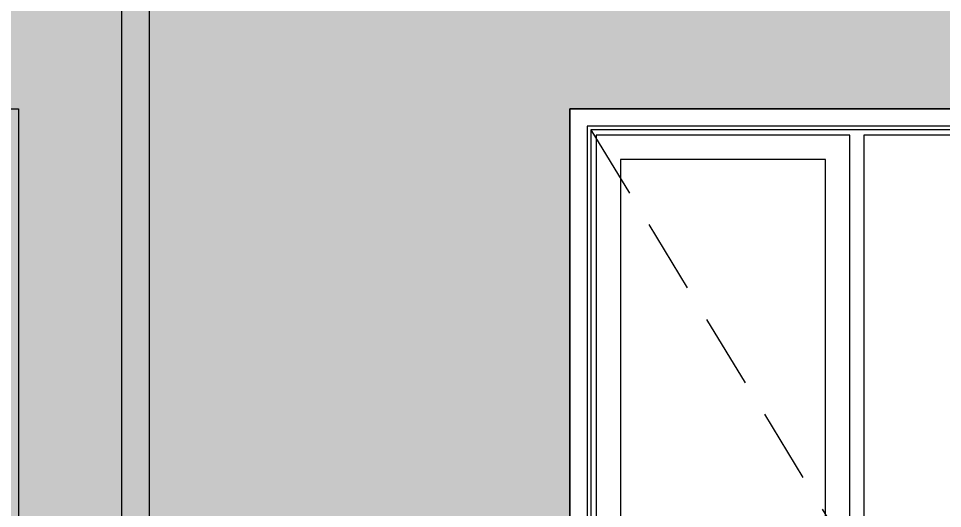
# Model space of a CAD drawing. Header units: metres. Extents: x 476297 to 476657, y 4620828 to 4621206.
# Drawn here: x 476630.721 to 476633.361, y 4621077.303 to 4621078.704 of the extents above; entities that cross this region are included whole.
import ezdxf

# ---------------------------------------------------------------- set-up
doc = ezdxf.new("R2010")
doc.units = ezdxf.units.M
doc.header["$MEASUREMENT"] = 0
doc.linetypes.add('Hidden Line', pattern=[0.3175, 0.211667, -0.105833])
for name, color, linetype in [('0_Pen_No__250', 7, 'Continuous'), ('2D Drafting - General_Pen_No__7', 7, 'Continuous'), ('New2D Drafting - General_Pen_No__30_Pen_No__9_Pen_No__9', 7, 'Continuous'), ('zoma', 7, 'Continuous')]:
    doc.layers.add(name, color=color, linetype=linetype)
doc.styles.add('GENERATED_STYLE_2', font='arial.ttf')
doc.dimstyles.new('GENERATED_STYLE__1', dxfattribs={"dimtxt": 0.2, "dimasz": 0.064421, "dimexe": 0.18, "dimexo": 0.003, "dimgap": 0.09, "dimtad": 1, "dimtih": 1, "dimtoh": 1, "dimzin": 0, "dimdsep": 46, "dimtxsty": 'GENERATED_STYLE_2', "dimblk": 'ARROWHEAD_2', "dimblk1": 'ARROWHEAD_2', "dimblk2": 'ARROWHEAD_2', "dimcen": 0.09, "dimclrd": 142, "dimclre": 142, "dimclrt": 142, "dimadec": 0, "dimazin": 0, "dimtfac": 1, "dimtdec": 4, "dimtmove": 0, "dimatfit": 3, "dimfxl": 1, "dimtolj": 1, "dimtzin": 0, "dimarcsym": 0})

# ---------------------------------------------------------------- blocks, each defined once
blk = doc.blocks.new('*D31', base_point=(476844.5271, 4621385.791))
at = {"layer": 'zoma', "color": 142, "linetype": 'Continuous', "lineweight": 0, "transparency": 16777216}
for p, q in [((476630.6966, 4621074.3518), (476630.6966, 4621074.4789)), ((476637.5966, 4621074.3518), (476637.5966, 4621074.4789)), ((476630.721, 4621074.4577), (476630.6721, 4621074.373)), ((476637.621, 4621074.4577), (476637.5721, 4621074.373)), ((476630.6966, 4621074.4153), (476637.5966, 4621074.4153))]:
    blk.add_line(p, q, dxfattribs=at)
at = {"layer": 'zoma', "color": 142, "lineweight": 0, "transparency": 16777216, "insert": (476633.8805, 4621074.4553), "char_height": 0.2, "attachment_point": 7, "style": 'GENERATED_STYLE_2'}
blk.add_mtext('\\A1;{\\pql;\\fArial CYR|b0|i0|c204|p34;6,90}', dxfattribs=at)
blk = doc.blocks.new('ARROWHEAD_2')
at = {"color": 0, "linetype": 'Continuous', "lineweight": 0}
for p, q in [((-0.378, -0.655), (0.378, 0.655)), ((0, 0), (-1, 0))]:
    blk.add_line(p, q, dxfattribs=at)

msp = doc.modelspace()

# ---------------------------------------------------------------- hatches: boundary and pattern name
at = {"layer": '0_Pen_No__250', "linetype": 'Continuous', "lineweight": 0}
msp.add_hatch(color=250, dxfattribs=at).paths.add_polyline_path([(476631.096, 4621075.9455), (476631.096, 4621082.3709), (476631.016, 4621082.3709), (476631.0159, 4621075.9455)])
at = {"layer": 'New2D Drafting - General_Pen_No__30_Pen_No__9_Pen_No__9', "linetype": 'Continuous', "lineweight": 0}
for color, points in [(252, [(476623.4962, 4621079.1454), (476623.4962, 4621075.9455), (476625.0962, 4621075.9455), (476625.0962, 4621078.4455), (476626.6962, 4621078.4455), (476626.6962, 4621075.9455), (476627.4962, 4621075.9455), (476627.4962, 4621078.4455), (476629.0962, 4621078.4455), (476629.0962, 4621075.9455), (476632.2962, 4621075.9455), (476632.2962, 4621078.4455), (476633.8962, 4621078.4455), (476633.8962, 4621075.9455), (476634.6963, 4621075.9455), (476634.6963, 4621078.4455), (476636.2963, 4621078.4455), (476636.2963, 4621075.9455), (476637.8962, 4621075.9455), (476637.8962, 4621078.4455), (476637.8962, 4621078.4455), (476637.8962, 4621079.1454), (476635.696, 4621079.1454), (476635.696, 4621078.8655), (476631.296, 4621078.8655), (476631.296, 4621079.1454), (476630.0961, 4621079.1454), (476630.0961, 4621078.8655), (476625.6961, 4621078.8655), (476625.6961, 4621079.1454)]), (255, [(476630.7216, 4621078.4456), (476630.7216, 4621075.9455), (476630.6716, 4621075.9455), (476630.6716, 4621078.4456)])]:
    msp.add_hatch(color=color, dxfattribs=at).paths.add_polyline_path(points)

# ---------------------------------------------------------------- linework, layer by layer
at = {"layer": '0_Pen_No__250', "color": 7, "linetype": 'Continuous', "lineweight": 0, "flags": 128}
msp.add_lwpolyline([(476631.096, 4621075.9455), (476631.096, 4621082.3709), (476631.016, 4621082.3709), (476631.0159, 4621075.9455)], close=True, dxfattribs=at)
at = {"layer": '2D Drafting - General_Pen_No__7', "color": 7, "linetype": 'Continuous', "lineweight": 0, "flags": 128}
for points in [[(476632.3003, 4621075.9456), (476633.8962, 4621075.9456), (476633.8962, 4621078.4456), (476632.2962, 4621078.4456)], [(476632.2962, 4621078.4456), (476632.2962, 4621075.9456), (476632.3003, 4621075.9456)]]:
    msp.add_lwpolyline(points, dxfattribs=at)
for points in [[(476633.8462, 4621078.3956), (476632.3462, 4621078.3956), (476632.3462, 4621075.9456), (476633.8462, 4621075.9456)], [(476633.8362, 4621078.3856), (476632.3562, 4621078.3856), (476632.3562, 4621076.0056), (476633.8362, 4621076.0056)], [(476633.0962, 4621078.3706), (476632.3712, 4621078.3706), (476632.3712, 4621076.0256), (476633.0962, 4621076.0256)], [(476633.8212, 4621078.3706), (476633.1362, 4621078.3706), (476633.1362, 4621076.0256), (476633.8212, 4621076.0256)], [(476633.0262, 4621078.3006), (476632.4412, 4621078.3006), (476632.4412, 4621076.0906), (476633.0262, 4621076.0906)]]:
    msp.add_lwpolyline(points, close=True, dxfattribs=at)
at = {"layer": '2D Drafting - General_Pen_No__7', "color": 7, "linetype": 'Hidden Line', "lineweight": 0, "flags": 128}
msp.add_lwpolyline([(476632.3562, 4621078.3856), (476633.0962, 4621077.1714), (476632.347, 4621075.9469)], dxfattribs=at)
at = {"layer": 'New2D Drafting - General_Pen_No__30_Pen_No__9_Pen_No__9', "color": 7, "linetype": 'Continuous', "lineweight": 0, "flags": 128}
msp.add_lwpolyline([(476629.0962, 4621075.9455), (476632.2962, 4621075.9455), (476632.2962, 4621078.4455), (476633.8962, 4621078.4455), (476633.8962, 4621075.9455), (476634.6963, 4621075.9455), (476634.6963, 4621078.4455), (476636.2963, 4621078.4455), (476636.2963, 4621075.9455), (476637.8962, 4621075.9455), (476637.8962, 4621078.4455), (476637.8962, 4621078.4455), (476637.8962, 4621079.1454), (476635.696, 4621079.1454), (476635.696, 4621078.8655), (476631.296, 4621078.8655), (476631.296, 4621079.1454), (476630.0961, 4621079.1454)], dxfattribs=at)
msp.add_lwpolyline([(476630.7216, 4621078.4456), (476630.7216, 4621075.9455), (476630.6716, 4621075.9455), (476630.6716, 4621078.4456)], close=True, dxfattribs=at)

# ---------------------------------------------------------------- dimensions: what is measured, and where the dimension line sits
at = {"layer": 'zoma', "color": 142, "linetype": 'Continuous', "lineweight": 0}
dim = msp.add_linear_dim(base=(476637.5966, 4621074.4153), p1=(476630.6966, 4621079.5371), p2=(476637.5966, 4621079.297), dimstyle='GENERATED_STYLE__1', dxfattribs=at)
dim.commit()
dim.dimension.update_dxf_attribs({"geometry": '*D31', "text_midpoint": (476634.1403, 4621074.5553), "dimtype": 160})

doc.saveas('drawing.dxf')
